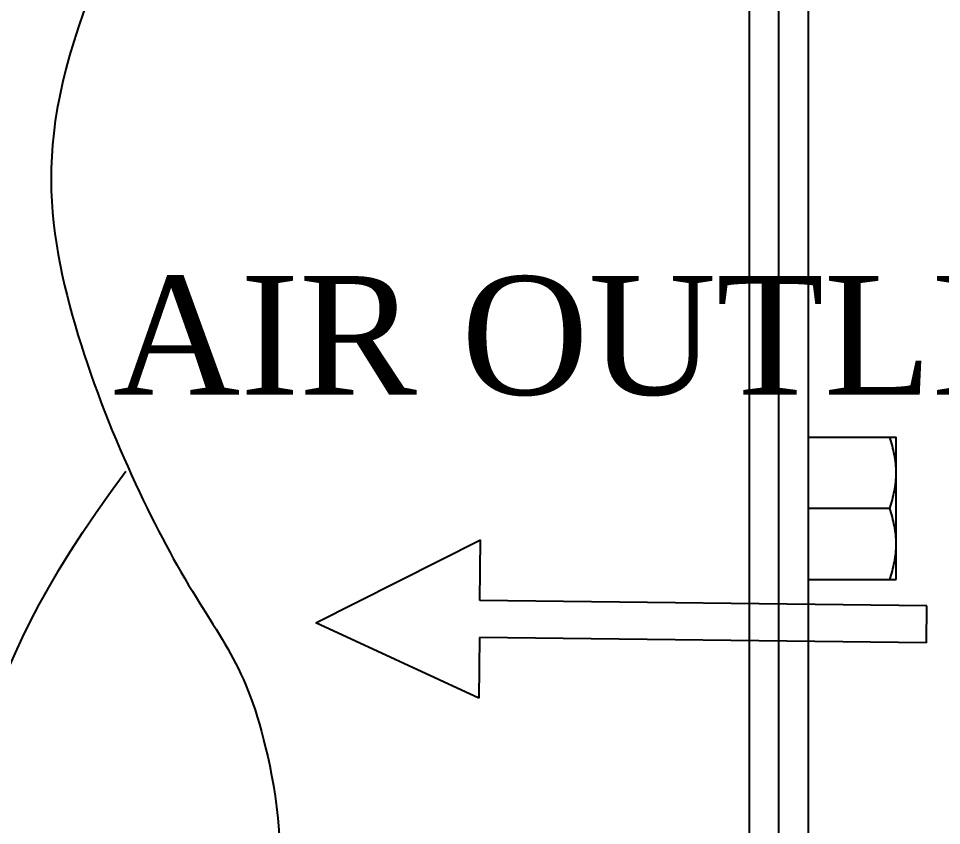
# Model space of a CAD drawing. Header units: millimetres. Extents: x 324 to 7054, y -67 to 2159.
# Drawn here: x 1240.8 to 1396.5, y 1458.5 to 1594.6 of the extents above; entities that cross this region are included whole.
import ezdxf
from ezdxf.enums import TextEntityAlignment as Align

# ---------------------------------------------------------------- set-up
doc = ezdxf.new("R2010")
doc.units = ezdxf.units.MM
doc.header["$LTSCALE"] = 153.67
doc.header["$PDMODE"] = 3
doc.header["$PDSIZE"] = 8
doc.linetypes.add('CENTER', pattern=[0.6, 0.375, -0.075, 0.075, -0.075])
doc.linetypes.add('DOT', pattern=[0.2, 0.1, -0.1])
doc.layers.get('0').update_dxf_attribs({"linetype": 'CONTINUOUS'})
doc.layers.get('Defpoints').update_dxf_attribs({"linetype": 'CONTINUOUS'})
doc.layers.add('00_BUW_DATUM', color=7, linetype='CONTINUOUS')
doc.layers.add('02___PRT_ALL_AXES', color=7, linetype='CONTINUOUS')
doc.styles.get("Standard").update_dxf_attribs({"font": 'times.ttf'})
doc.dimstyles.new('DIMSTYLE_1', dxfattribs={"dimtxt": 17.5, "dimasz": 17.5, "dimexe": 1.5, "dimexo": 1, "dimgap": 0.875, "dimtad": 1, "dimdsep": 46, "dimtxsty": 'Standard', "dimblk": '_FILLED', "dimblk1": '_FILLED', "dimblk2": '_FILLED', "dimcen": 0.09, "dimazin": 2, "dimtp": 0.01, "dimtm": 0.01, "dimtfac": 1, "dimtofl": 0, "dimtmove": 0, "dimatfit": 3, "dimldrblk": '_FILLED', "dimfxl": 1, "dimtolj": 1, "dimarcsym": 0})

# ---------------------------------------------------------------- blocks, each defined once
blk = doc.blocks.new('_FILLED')
at = {"color": 0, "linetype": 'ByBlock'}
blk.add_solid([(0, 0), (-1, 0.2143), (-1, -0.2143)], dxfattribs=at)
blk = doc.blocks.new('*D125')
at = {"color": 0, "lineweight": -2}
for p, q in [((1364.03, 1671.98), (1137.29, 1671.98)), ((1138.79, 1654.48), (1138.79, 1369.48)), ((1364.03, 1351.98), (1137.29, 1351.98))]:
    blk.add_line(p, q, dxfattribs=at)
at = {"layer": 'Defpoints', "color": 0}
for p in [(1365.03, 1671.98), (1138.79, 1351.98), (1365.03, 1351.98)]:
    blk.add_point(p, dxfattribs=at)
at = {"color": 0, "linetype": 'ByBlock', "lineweight": -2, "xscale": 17.5, "yscale": 17.5, "zscale": 17.5}
for p, rotation in [((1138.79, 1671.98), 89.99999999999997), ((1138.79, 1351.98), 269.9999999999999)]:
    blk.add_blockref('_FILLED', p, dxfattribs=dict(at, rotation=rotation))
at = {"color": 0, "insert": (1114.59, 1528.57), "char_height": 17.5, "attachment_point": 2, "rotation": 90, "line_spacing_factor": 0.9}
blk.add_mtext('\\A1;320', dxfattribs=at)
blk = doc.blocks.new('*D126')
at = {"color": 0, "lineweight": -2}
for p, q in [((1364.03, 1621.98), (1183.56, 1621.98)), ((1185.06, 1419.48), (1185.06, 1604.48)), ((1364.03, 1401.98), (1183.56, 1401.98))]:
    blk.add_line(p, q, dxfattribs=at)
at = {"layer": 'Defpoints', "color": 0}
for p in [(1185.06, 1621.98), (1365.03, 1621.98), (1365.03, 1401.98)]:
    blk.add_point(p, dxfattribs=at)
at = {"color": 0, "linetype": 'ByBlock', "lineweight": -2, "xscale": 17.5, "yscale": 17.5, "zscale": 17.5}
for p, rotation in [((1185.06, 1621.98), 90), ((1185.06, 1401.98), 270)]:
    blk.add_blockref('_FILLED', p, dxfattribs=dict(at, rotation=rotation))
at = {"color": 0, "insert": (1160.85, 1523.56), "char_height": 17.5, "attachment_point": 2, "rotation": 90, "line_spacing_factor": 0.9}
blk.add_mtext('\\A1;220', dxfattribs=at)
blk = doc.blocks.new('ARROW_4_BL0', base_point=(1535.78, 1394.64))
at = {"color": 7, "linetype": 'Continuous'}
for p, q in [((1559.72, 1397.75), (1559.84, 1407.97)), ((1559.84, 1407.97), (1587.31, 1395.29)), ((1484.33, 1398.65), (1484.26, 1392.42)), ((1484.33, 1398.65), (1559.72, 1397.75)), ((1587.31, 1395.29), (1559.52, 1381.3)), ((1484.26, 1392.42), (1559.65, 1391.52)), ((1559.65, 1391.52), (1559.52, 1381.3))]:
    blk.add_line(p, q, dxfattribs=at)

msp = doc.modelspace()

# ---------------------------------------------------------------- linework, layer by layer
for p, q in [((1364.03476, 1671.97699), (1364.03476, 1351.97699)), ((1374.03476, 1351.97699), (1374.03476, 1511.97699))]:
    msp.add_line(p, q)
at = {"linetype": 'Continuous'}
for points, knots in [([(1264.03476, 1621.97699), (1244.58085, 1586.36979), (1243.90647, 1550.96374), (1271.25793, 1492.13023), (1283.54505, 1483.1068), (1289.51988, 1424.5892), (1250.64226, 1401.97699)], [0, 0, 0, 0, 0.238396544, 0.4652361, 0.732077313, 1, 1, 1, 1]), ([(1250.64226, 1401.97699), (1235.90378, 1427.33481), (1235.30929, 1447.31185), (1230.31268, 1479.81726), (1258.97523, 1518.26123)], [0, 0, 0, 0, 0.436819038, 1, 1, 1, 1])]:
    msp.add_open_spline(points, degree=3, knots=knots, dxfattribs=at)
at = {"layer": '00_BUW_DATUM', "color": 7, "linetype": 'Continuous'}
for p, q in [((1374.03476, 1523.97699), (1388.83476, 1523.97699)), ((1388.83476, 1499.97699), (1388.83476, 1523.97699)), ((1387.76296, 1511.97699), (1374.03476, 1511.97699)), ((1374.03476, 1499.97699), (1388.83476, 1499.97699))]:
    msp.add_line(p, q, dxfattribs=at)
for points, knots in [([(1388.83476, 1517.97699), (1388.83476, 1518.99238), (1388.62823, 1521.03448), (1388.08647, 1523.00646), (1387.76296, 1523.97699)], [0, 0, 0, 0, 0.498127113, 1, 1, 1, 1]), ([(1387.76296, 1511.97699), (1388.08647, 1512.94752), (1388.62823, 1514.9195), (1388.83476, 1516.9616), (1388.83476, 1517.97699)], [0, 0, 0, 0, 0.501872901, 1, 1, 1, 1]), ([(1388.83476, 1505.97699), (1388.83476, 1506.99238), (1388.62823, 1509.03448), (1388.08647, 1511.00646), (1387.76296, 1511.97699)], [0, 0, 0, 0, 0.498127113, 1, 1, 1, 1]), ([(1387.76296, 1499.97699), (1388.08647, 1500.94752), (1388.62823, 1502.9195), (1388.83476, 1504.9616), (1388.83476, 1505.97699)], [0, 0, 0, 0, 0.501872901, 1, 1, 1, 1])]:
    msp.add_open_spline(points, degree=3, knots=knots, dxfattribs=at)
at = {"layer": '02___PRT_ALL_AXES', "linetype": 'Continuous'}
for p, q in [((1369.03476, 1351.97699), (1369.03476, 1671.97699)), ((1374.03476, 1351.97699), (1374.03476, 1671.97699))]:
    msp.add_line(p, q, dxfattribs=at)
at = {"layer": '02___PRT_ALL_AXES', "linetype": 'DOT'}
for p, q in [((1369.03476, 1351.97699), (1369.03476, 1671.97699)), ((1374.03476, 1351.97699), (1374.03476, 1671.97699))]:
    msp.add_line(p, q, dxfattribs=at)
at = {"layer": '02___PRT_ALL_AXES', "linetype": 'CENTER'}
for p, q in [((1369.03476, 1351.97699), (1369.03476, 1671.97699)), ((1374.03476, 1351.97699), (1374.03476, 1671.97699))]:
    msp.add_line(p, q, dxfattribs=at)
at = {"layer": '02___PRT_ALL_AXES', "color": 7, "linetype": 'Continuous'}
for p, q in [((1369.03476, 1351.97699), (1369.03476, 1671.97699)), ((1374.03476, 1351.97699), (1374.03476, 1671.97699))]:
    msp.add_line(p, q, dxfattribs=at)

# ---------------------------------------------------------------- block references
at = {"linetype": 'Continuous', "rotation": 180}
msp.add_blockref('ARROW_4_BL0', (1342.50981, 1493.33333), dxfattribs=at)

# ---------------------------------------------------------------- texts
at = {"linetype": 'Continuous', "width": 1.008234}
msp.add_text('AIR OUTLET', height=20, dxfattribs=at).set_placement((1256.76739, 1531.15673), (1431.24209, 1531.15673), align=Align.FIT)

# ---------------------------------------------------------------- dimensions: what is measured, and where the dimension line sits
for base, p1, p2, angle, picture, middle in [((1138.79451, 1351.97699), (1365.03476, 1671.97699), (1365.03476, 1351.97699), 270, '*D125', (1138.79451, 1528.5724)), ((1185.05592, 1621.97699), (1365.03476, 1401.97699), (1365.03476, 1621.97699), 90, '*D126', (1185.05592, 1523.56064))]:
    dim = msp.add_linear_dim(base=base, p1=p1, p2=p2, angle=angle, dimstyle='DIMSTYLE_1')
    dim.commit()
    dim.dimension.update_dxf_attribs({"geometry": picture, "text_midpoint": middle, "dimtype": 160})

doc.saveas('drawing.dxf')
